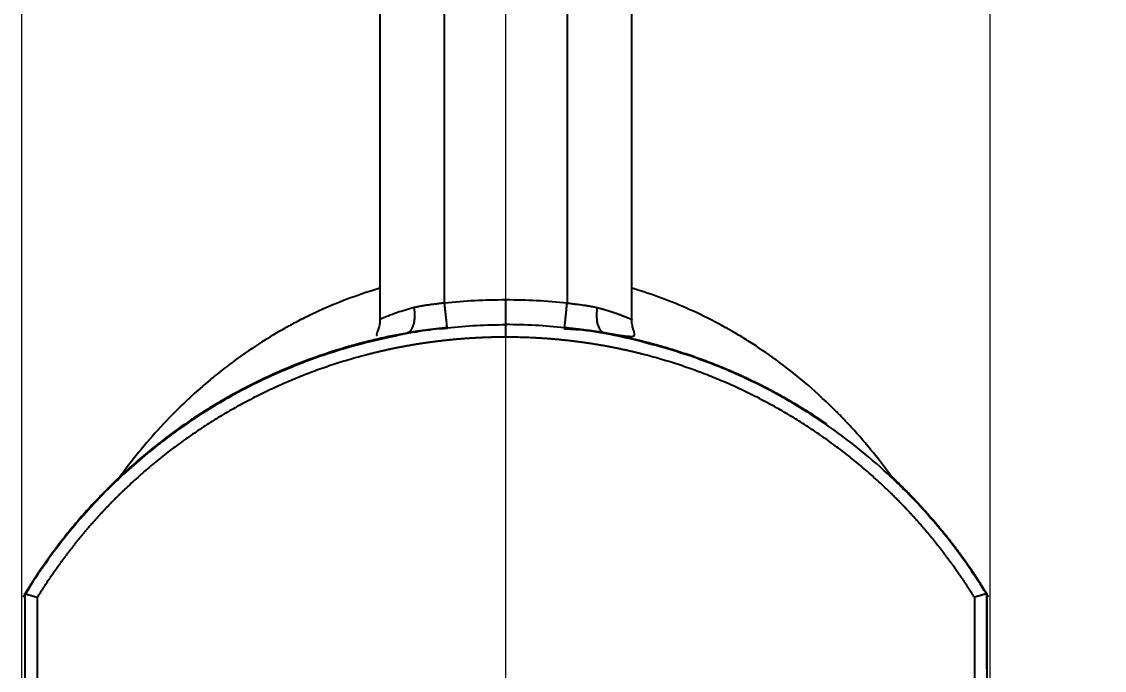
# Model space of a CAD drawing. Header units: inches. Extents: x 6245 to 6839, y 405 to 1245.
# Drawn here: x 6717.4 to 6767.8, y 708.2 to 738.3 of the extents above; entities that cross this region are included whole.
import ezdxf

# ---------------------------------------------------------------- set-up
doc = ezdxf.new("R2010")
doc.units = ezdxf.units.IN
doc.header["$LTSCALE"] = 4.84
doc.header["$MEASUREMENT"] = 0
doc.header["$PDMODE"] = 3
doc.header["$PDSIZE"] = 0.3125
doc.linetypes.add('CENTERX2', pattern=[20.32, 12.7, -2.54, 2.54, -2.54])
doc.layers.get('0').update_dxf_attribs({"linetype": 'CONTINUOUS', "lineweight": 13})
doc.layers.get('Defpoints').update_dxf_attribs({"color": 3, "linetype": 'CONTINUOUS'})
doc.layers.add('CENTER', color=1, linetype='CENTERX2', lineweight=15)
doc.styles.get("Standard").update_dxf_attribs({"font": 'arial.ttf', "width": 0.8})
doc.dimstyles.new('사본(2) DIMSTYLE_1', dxfattribs={"dimtxt": 7, "dimasz": 7, "dimexe": 1, "dimexo": 1, "dimgap": 3, "dimtad": 1, "dimtih": 1, "dimtoh": 1, "dimdec": 1, "dimdsep": 46, "dimtxsty": 'Standard', "dimcen": 0, "dimclrd": 3, "dimclre": 3, "dimclrt": 4, "dimadec": 1, "dimazin": 0, "dimtp": 0.3, "dimtm": 0.3, "dimtfac": 1, "dimtdec": 1, "dimtofl": 0, "dimtmove": 0, "dimatfit": 3, "dimfxl": 1, "dimtolj": 1, "dimtzin": 0, "dimarcsym": 0})

# ---------------------------------------------------------------- blocks, each defined once
blk = doc.blocks.new('*D25')
at = {"color": 3, "lineweight": -2, "transparency": 16777216}
for p, q in [((6746.292, 794.241), (6792.573, 794.241)), ((6791.573, 787.241), (6791.573, 726.079)), ((6791.573, 651.769), (6791.573, 712.931)), ((6766.792, 644.769), (6792.573, 644.769))]:
    blk.add_line(p, q, dxfattribs=at)
at = {"color": 3, "transparency": 16777216}
for points in [[(6790.406, 787.241), (6792.739, 787.241), (6791.573, 794.241)], [(6790.406, 651.769), (6792.739, 651.769), (6791.573, 644.769)]]:
    blk.add_solid(points, dxfattribs=at)
at = {"layer": 'Defpoints', "color": 0, "transparency": 16777216}
for p in [(6745.292, 794.241), (6765.792, 644.769), (6791.573, 644.769)]:
    blk.add_point(p, dxfattribs=at)
at = {"color": 4, "transparency": 16777216, "insert": (6791.573, 719.505), "char_height": 7, "attachment_point": 5}
blk.add_mtext('\\A1;149.5', dxfattribs=at)

msp = doc.modelspace()

# ---------------------------------------------------------------- linework, layer by layer
at = {"lineweight": -3, "extrusion": (-1, -2.22045e-16, 0)}
for p, q in [((6734.092, 793.741), (6734.092, 724.424)), ((6737.092, 725.229), (6737.092, 793.741)), ((6742.792, 793.741), (6742.792, 725.229)), ((6745.792, 724.424), (6745.792, 793.741)), ((6718.171, 691.647), (6718.171, 711.552)), ((6761.713, 711.552), (6761.713, 691.647))]:
    msp.add_line(p, q, dxfattribs=at)
for points in [[(6717.442, 751.269), (6717.442, 702.519), (6717.442, 653.769)], [(6762.442, 677.769), (6762.442, 739.019), (6762.442, 751.269)]]:
    msp.add_open_spline(points, degree=2)
at = {"lineweight": -3}
for points, knots in [([(6734.083, 725.909), (6733.96, 725.872), (6733.837, 725.835), (6733.277, 725.658), (6732.837, 725.504), (6731.958, 725.163), (6731.517, 724.976), (6730.859, 724.668), (6730.53, 724.508), (6730.148, 724.31), (6729.957, 724.207), (6729.862, 724.156), (6729.814, 724.129), (6729.79, 724.116), (6729.778, 724.11), (6729.773, 724.107), (6729.77, 724.105), (6729.768, 724.104), (6729.767, 724.104), (6729.767, 724.103), (6729.767, 724.103), (6729.767, 724.103), (6729.455, 723.931), (6729.11, 723.73), (6728.361, 723.261), (6727.956, 722.992), (6727.314, 722.531), (6727.094, 722.367), (6726.644, 722.018), (6726.414, 721.834), (6725.944, 721.442), (6725.706, 721.235), (6725.342, 720.906), (6725.16, 720.737), (6724.944, 720.532), (6724.836, 720.427), (6724.782, 720.374), (6724.755, 720.348), (6724.742, 720.334), (6724.735, 720.328), (6724.732, 720.324), (6724.73, 720.323), (6724.729, 720.322), (6724.729, 720.321), (6724.728, 720.321), (6724.728, 720.321), (6724.352, 719.95), (6723.988, 719.568), (6723.286, 718.782), (6722.947, 718.377), (6722.417, 717.702), (6722.218, 717.439), (6722.024, 717.17)], [0, 0, 0, 0, 0.028465, 0.028465, 0.129403, 0.129403, 0.230342, 0.230342, 0.280812, 0.306046, 0.318664, 0.324972, 0.328127, 0.329704, 0.330492, 0.330887, 0.331084, 0.331182, 0.331232, 0.331256, 0.331256, 0.331281, 0.331281, 0.43222, 0.43222, 0.533158, 0.533158, 0.583628, 0.583628, 0.634097, 0.634097, 0.684567, 0.684567, 0.709801, 0.722419, 0.728727, 0.731882, 0.733459, 0.734247, 0.734642, 0.734839, 0.734937, 0.734987, 0.735011, 0.735011, 0.735036, 0.735036, 0.835975, 0.835975, 0.936913, 0.936913, 1, 1, 1, 1]), ([(6758.002, 716.969), (6757.762, 717.308), (6757.515, 717.64), (6756.936, 718.376), (6756.601, 718.776), (6756.081, 719.36), (6755.816, 719.647), (6755.5, 719.975), (6755.34, 720.137), (6755.26, 720.218), (6755.22, 720.258), (6755.2, 720.278), (6755.189, 720.288), (6755.184, 720.293), (6755.182, 720.295), (6755.181, 720.296), (6755.18, 720.297), (6755.18, 720.297), (6755.179, 720.298), (6755.179, 720.298), (6754.719, 720.753), (6754.263, 721.168), (6753.367, 721.926), (6752.927, 722.27), (6752.075, 722.892), (6751.662, 723.171), (6751.07, 723.547), (6750.877, 723.665), (6750.595, 723.832), (6750.455, 723.913), (6750.296, 724.003), (6750.217, 724.048), (6750.178, 724.069), (6750.159, 724.08), (6750.149, 724.086), (6750.144, 724.088), (6750.142, 724.09), (6750.141, 724.09), (6750.14, 724.091), (6750.14, 724.091), (6750.14, 724.091), (6749.704, 724.332), (6749.266, 724.555), (6748.387, 724.967), (6747.946, 725.155), (6747.065, 725.498), (6746.625, 725.652), (6746.058, 725.832), (6745.929, 725.871), (6745.801, 725.909)], [0, 0, 0, 0, 0.078068, 0.078068, 0.177264, 0.177264, 0.226862, 0.251662, 0.264061, 0.270261, 0.273361, 0.274911, 0.275686, 0.276073, 0.276267, 0.276364, 0.276412, 0.276436, 0.276436, 0.276461, 0.276461, 0.375657, 0.375657, 0.474854, 0.474854, 0.57405, 0.57405, 0.623648, 0.623648, 0.648448, 0.660847, 0.667047, 0.670147, 0.671697, 0.672472, 0.672859, 0.673053, 0.67315, 0.673198, 0.673198, 0.673247, 0.673247, 0.772443, 0.772443, 0.87164, 0.87164, 0.970836, 0.970836, 1, 1, 1, 1]), ([(6735.688, 725.01), (6735.396, 724.934), (6734.999, 724.814), (6734.586, 724.667), (6734.343, 724.571), (6734.176, 724.497), (6734.105, 724.46), (6734.093, 724.449), (6734.093, 724.446)], [0, 0, 0, 0, 0.306348, 0.459522, 0.612696, 0.76587, 0.919044, 1, 1, 1, 1]), ([(6735.337, 723.829), (6735.399, 723.838), (6735.462, 723.872), (6735.572, 723.997), (6735.62, 724.089), (6735.671, 724.26), (6735.684, 724.322), (6735.704, 724.453), (6735.722, 724.659), (6735.708, 724.875), (6735.688, 725.01)], [0, 0, 0, 0, 0.25, 0.25, 0.5, 0.5, 0.625, 0.625, 0.75, 1, 1, 1, 1]), ([(6737.092, 725.229), (6737.083, 725.228), (6737.064, 725.225), (6737.034, 725.221), (6737, 725.216), (6736.962, 725.211), (6736.92, 725.205), (6736.874, 725.199), (6736.824, 725.192), (6736.771, 725.184), (6736.705, 725.175), (6736.626, 725.165), (6736.536, 725.153), (6736.444, 725.141), (6736.32, 725.125), (6736.196, 725.108), (6736.081, 725.09), (6736.004, 725.076), (6735.94, 725.064), (6735.883, 725.053), (6735.832, 725.043), (6735.788, 725.033), (6735.749, 725.024), (6735.717, 725.017), (6735.697, 725.012), (6735.688, 725.01)], [0, 0, 0, 0, 0.017951, 0.038609, 0.061967, 0.088019, 0.116759, 0.148178, 0.182271, 0.219032, 0.258456, 0.318708, 0.381027, 0.445424, 0.511915, 0.641058, 0.710411, 0.761874, 0.808984, 0.851742, 0.890145, 0.924184, 0.953848, 0.979124, 1, 1, 1, 1]), ([(6737.215, 724.075), (6737.213, 724.09), (6737.211, 724.11), (6737.205, 724.161), (6737.202, 724.192), (6737.195, 724.264), (6737.19, 724.305), (6737.18, 724.396), (6737.175, 724.446), (6737.164, 724.554), (6737.158, 724.611), (6737.145, 724.73), (6737.138, 724.792), (6737.125, 724.917), (6737.118, 724.98), (6737.105, 725.106), (6737.098, 725.168), (6737.092, 725.229)], [0, 0, 0, 0, 0.125, 0.125, 0.25, 0.25, 0.375, 0.375, 0.5, 0.5, 0.625, 0.625, 0.75, 0.75, 0.875, 0.875, 1, 1, 1, 1]), ([(6742.669, 724.075), (6742.671, 724.09), (6742.673, 724.11), (6742.679, 724.161), (6742.682, 724.192), (6742.689, 724.264), (6742.694, 724.305), (6742.704, 724.396), (6742.709, 724.446), (6742.72, 724.554), (6742.726, 724.611), (6742.739, 724.73), (6742.746, 724.792), (6742.759, 724.917), (6742.766, 724.98), (6742.779, 725.106), (6742.786, 725.168), (6742.792, 725.229)], [0, 0, 0, 0, 0.125, 0.125, 0.25, 0.25, 0.375, 0.375, 0.5, 0.5, 0.625, 0.625, 0.75, 0.75, 0.875, 0.875, 1, 1, 1, 1]), ([(6742.792, 725.229), (6742.801, 725.228), (6742.82, 725.225), (6742.848, 725.221), (6742.874, 725.218), (6742.899, 725.214), (6742.923, 725.211), (6742.946, 725.208), (6742.969, 725.205), (6742.989, 725.202), (6743.009, 725.199), (6743.028, 725.196), (6743.046, 725.194), (6743.063, 725.191), (6743.078, 725.189), (6743.093, 725.187), (6743.107, 725.185), (6743.119, 725.184), (6743.13, 725.182), (6743.141, 725.181), (6743.15, 725.179), (6743.158, 725.178), (6743.175, 725.176), (6743.213, 725.171), (6743.285, 725.161), (6743.396, 725.147), (6743.503, 725.133), (6743.595, 725.121), (6743.658, 725.112), (6743.717, 725.103), (6743.773, 725.094), (6743.825, 725.086), (6743.874, 725.077), (6743.92, 725.069), (6743.965, 725.06), (6744.01, 725.051), (6744.056, 725.041), (6744.102, 725.031), (6744.149, 725.021), (6744.18, 725.014), (6744.196, 725.01)], [0, 0, 0, 0, 0.01945, 0.038175, 0.056175, 0.07345, 0.089999, 0.105823, 0.120922, 0.135296, 0.148945, 0.161868, 0.174066, 0.185539, 0.196287, 0.20631, 0.215607, 0.224179, 0.232026, 0.239148, 0.245544, 0.251216, 0.256162, 0.279787, 0.329779, 0.406136, 0.508854, 0.555759, 0.600447, 0.642919, 0.683177, 0.721223, 0.757058, 0.789718, 0.823058, 0.857079, 0.891783, 0.92717, 0.963242, 1, 1, 1, 1]), ([(6744.547, 723.829), (6744.516, 723.833), (6744.484, 723.844), (6744.424, 723.879), (6744.394, 723.903), (6744.339, 723.966), (6744.313, 724.004), (6744.267, 724.094), (6744.247, 724.146), (6744.213, 724.26), (6744.2, 724.322), (6744.18, 724.453), (6744.174, 724.521), (6744.169, 724.661), (6744.17, 724.732), (6744.179, 724.873), (6744.186, 724.943), (6744.196, 725.01)], [0, 0, 0, 0, 0.125, 0.125, 0.25, 0.25, 0.375, 0.375, 0.5, 0.5, 0.625, 0.625, 0.75, 0.75, 0.875, 0.875, 1, 1, 1, 1]), ([(6744.196, 725.01), (6744.204, 725.008), (6744.221, 725.003), (6744.246, 724.997), (6744.271, 724.99), (6744.296, 724.984), (6744.32, 724.977), (6744.345, 724.971), (6744.369, 724.964), (6744.393, 724.958), (6744.417, 724.951), (6744.441, 724.945), (6744.465, 724.938), (6744.488, 724.931), (6744.512, 724.925), (6744.535, 724.918), (6744.558, 724.912), (6744.581, 724.905), (6744.604, 724.898), (6744.626, 724.892), (6744.649, 724.885), (6744.671, 724.878), (6744.693, 724.872), (6744.715, 724.865), (6744.737, 724.858), (6744.759, 724.851), (6744.78, 724.845), (6744.801, 724.838), (6744.822, 724.831), (6744.843, 724.824), (6744.864, 724.818), (6744.884, 724.811), (6744.905, 724.804), (6744.925, 724.797), (6744.945, 724.79), (6744.964, 724.784), (6744.996, 724.772), (6745.039, 724.757), (6745.092, 724.739), (6745.143, 724.72), (6745.193, 724.702), (6745.241, 724.685), (6745.288, 724.668), (6745.332, 724.651), (6745.376, 724.635), (6745.417, 724.619), (6745.456, 724.604), (6745.494, 724.589), (6745.538, 724.57), (6745.587, 724.55), (6745.637, 724.528), (6745.68, 724.509), (6745.715, 724.492), (6745.744, 724.478), (6745.766, 724.466), (6745.781, 724.456), (6745.79, 724.45), (6745.792, 724.447), (6745.792, 724.446)], [0, 0, 0, 0, 0.008869, 0.017738, 0.026608, 0.035479, 0.044351, 0.053223, 0.062096, 0.07097, 0.079845, 0.088721, 0.097597, 0.106474, 0.115352, 0.12423, 0.133109, 0.141989, 0.15087, 0.159752, 0.168634, 0.177517, 0.186401, 0.195286, 0.204171, 0.213057, 0.221944, 0.230832, 0.239721, 0.24861, 0.2575, 0.266391, 0.275283, 0.284175, 0.293068, 0.301962, 0.310857, 0.336073, 0.361342, 0.386666, 0.412045, 0.43748, 0.462972, 0.488522, 0.514131, 0.539798, 0.565526, 0.591315, 0.617166, 0.662882, 0.707889, 0.752198, 0.795816, 0.838757, 0.881029, 0.922646, 0.963619, 1, 1, 1, 1]), ([(6737.233, 724.042), (6737.164, 724.039), (6736.241, 723.988), (6734.608, 723.665), (6732.481, 723.143), (6730.757, 722.557), (6729.372, 721.992), (6728.103, 721.396), (6726.734, 720.661), (6725.122, 719.653), (6723.3, 718.297), (6721.334, 716.524), (6719.318, 714.271), (6718.104, 712.52), (6717.52, 711.551)], [0, 0, 0, 0, 0.008571, 0.114701, 0.205233, 0.280281, 0.340251, 0.390623, 0.454084, 0.532765, 0.626259, 0.735352, 0.860592, 1, 1, 1, 1]), ([(6734.093, 724.455), (6734.093, 724.419), (6734.091, 724.348), (6734.076, 724.237), (6734.053, 724.133), (6734.01, 723.992), (6733.95, 723.844), (6733.926, 723.748), (6733.943, 723.71), (6733.956, 723.698)], [0, 0, 0, 0, 0.070064, 0.139615, 0.213641, 0.296895, 0.505403, 0.789592, 1, 1, 1, 1]), ([(6737.215, 724.074), (6737.198, 724.072), (6737.164, 724.068), (6737.113, 724.063), (6737.062, 724.057), (6737.012, 724.052), (6736.962, 724.046), (6736.912, 724.041), (6736.862, 724.035), (6736.812, 724.029), (6736.763, 724.024), (6736.714, 724.018), (6736.665, 724.013), (6736.616, 724.007), (6736.567, 724.001), (6736.519, 723.996), (6736.471, 723.99), (6736.423, 723.984), (6736.375, 723.978), (6736.328, 723.972), (6736.28, 723.966), (6736.233, 723.96), (6736.186, 723.954), (6736.14, 723.948), (6736.093, 723.942), (6736.047, 723.936), (6736.001, 723.93), (6735.955, 723.924), (6735.91, 723.918), (6735.864, 723.911), (6735.819, 723.905), (6735.774, 723.898), (6735.73, 723.891), (6735.685, 723.885), (6735.641, 723.878), (6735.597, 723.871), (6735.553, 723.864), (6735.51, 723.857), (6735.466, 723.85), (6735.423, 723.842), (6735.38, 723.835), (6735.352, 723.83), (6735.338, 723.827)], [0, 0, 0, 0, 0.026967, 0.053828, 0.080583, 0.107233, 0.133777, 0.160218, 0.186554, 0.212787, 0.238916, 0.264942, 0.290866, 0.316688, 0.342408, 0.368027, 0.393545, 0.418963, 0.444282, 0.469501, 0.494621, 0.519643, 0.544567, 0.569393, 0.594122, 0.618755, 0.643291, 0.667732, 0.692077, 0.716326, 0.740481, 0.764542, 0.788508, 0.812381, 0.836159, 0.859844, 0.883436, 0.906935, 0.930341, 0.953653, 0.976873, 1, 1, 1, 1]), ([(6739.942, 723.638), (6739.942, 723.709), (6739.942, 723.862), (6739.942, 724.077), (6739.942, 724.182), (6739.942, 724.213), (6739.942, 724.219)], [0, 0, 0, 0, 0.302913, 0.605825, 0.908738, 1, 1, 1, 1]), ([(6744.546, 723.827), (6744.532, 723.83), (6744.504, 723.835), (6744.461, 723.842), (6744.418, 723.85), (6744.374, 723.857), (6744.331, 723.864), (6744.287, 723.871), (6744.243, 723.878), (6744.199, 723.885), (6744.154, 723.891), (6744.11, 723.898), (6744.065, 723.905), (6744.02, 723.911), (6743.974, 723.918), (6743.929, 723.924), (6743.883, 723.93), (6743.837, 723.936), (6743.791, 723.942), (6743.744, 723.948), (6743.698, 723.954), (6743.651, 723.96), (6743.604, 723.966), (6743.556, 723.972), (6743.509, 723.978), (6743.461, 723.984), (6743.413, 723.99), (6743.365, 723.996), (6743.317, 724.001), (6743.268, 724.007), (6743.219, 724.013), (6743.17, 724.018), (6743.121, 724.024), (6743.072, 724.029), (6743.022, 724.035), (6742.972, 724.041), (6742.922, 724.046), (6742.872, 724.052), (6742.822, 724.057), (6742.771, 724.063), (6742.72, 724.068), (6742.686, 724.072), (6742.669, 724.074)], [0, 0, 0, 0, 0.023127, 0.046347, 0.06966, 0.093066, 0.116565, 0.140157, 0.163843, 0.187622, 0.211494, 0.235461, 0.259521, 0.283676, 0.307926, 0.332271, 0.356712, 0.381248, 0.405881, 0.43061, 0.455436, 0.48036, 0.505382, 0.530502, 0.555721, 0.58104, 0.606458, 0.631976, 0.657595, 0.683315, 0.709137, 0.73506, 0.761086, 0.787215, 0.813448, 0.839784, 0.866224, 0.892769, 0.919418, 0.946173, 0.973033, 1, 1, 1, 1]), ([(6762.364, 711.551), (6761.861, 712.386), (6760.834, 713.895), (6759.175, 715.852), (6757.609, 717.392), (6756.216, 718.568), (6755.015, 719.458), (6753.848, 720.232), (6752.511, 721.021), (6750.811, 721.876), (6748.707, 722.735), (6746.173, 723.476), (6744.158, 723.925), (6742.987, 723.999), (6742.822, 724.007)], [0, 0, 0, 0, 0.121253, 0.228218, 0.319696, 0.395339, 0.455701, 0.506345, 0.570198, 0.649529, 0.743797, 0.853503, 0.979362, 1, 1, 1, 1]), ([(6744.399, 723.872), (6744.677, 723.824), (6745.127, 723.751), (6745.599, 723.675), (6745.849, 723.665), (6745.937, 723.719), (6745.924, 723.834), (6745.866, 723.999), (6745.816, 724.182), (6745.794, 724.339), (6745.791, 724.416), (6745.791, 724.455)], [0, 0, 0, 0, 0.221729, 0.411898, 0.571636, 0.701862, 0.8045, 0.884003, 0.946486, 0.973878, 1, 1, 1, 1]), ([(6735.338, 723.827), (6734.881, 723.746), (6734.2, 723.607), (6733.527, 723.441), (6733.08, 723.325), (6731.968, 723.02), (6730.881, 722.644), (6729.601, 722.125), (6729.179, 721.94), (6728.342, 721.547), (6727.927, 721.339), (6727.109, 720.899), (6726.706, 720.669), (6726.112, 720.307), (6725.916, 720.184), (6725.527, 719.934), (6725.335, 719.806), (6724.765, 719.416), (6724.392, 719.146), (6723.663, 718.587), (6723.305, 718.298), (6722.606, 717.701), (6722.264, 717.393), (6721.762, 716.916), (6721.596, 716.755), (6721.269, 716.428), (6721.107, 716.261), (6720.628, 715.756), (6720.317, 715.41), (6719.866, 714.88), (6719.718, 714.702), (6719.427, 714.341), (6719.285, 714.159), (6718.865, 713.609), (6718.596, 713.235), (6718.079, 712.476), (6717.83, 712.09), (6717.592, 711.7)], [0, 0, 0, 0, 0.0625, 0.09375, 0.09375, 0.125, 0.25, 0.25, 0.3125, 0.3125, 0.375, 0.375, 0.4375, 0.4375, 0.46875, 0.46875, 0.5, 0.5, 0.5625, 0.5625, 0.625, 0.625, 0.6875, 0.6875, 0.71875, 0.71875, 0.75, 0.75, 0.8125, 0.8125, 0.84375, 0.84375, 0.875, 0.875, 0.9375, 0.9375, 1, 1, 1, 1]), ([(6739.942, 723.638), (6739.916, 723.638), (6739.864, 723.638), (6739.787, 723.637), (6739.709, 723.637), (6739.631, 723.636), (6739.554, 723.635), (6739.476, 723.633), (6739.399, 723.632), (6739.321, 723.63), (6739.244, 723.628), (6739.167, 723.626), (6739.089, 723.623), (6739.012, 723.62), (6738.935, 723.618), (6738.858, 723.614), (6738.781, 723.611), (6738.704, 723.607), (6738.626, 723.604), (6738.549, 723.6), (6738.473, 723.595), (6738.396, 723.591), (6738.319, 723.586), (6738.242, 723.581), (6738.165, 723.576), (6738.088, 723.571), (6738.012, 723.565), (6737.935, 723.559), (6737.858, 723.553), (6737.782, 723.547), (6737.705, 723.54), (6737.629, 723.534), (6737.552, 723.527), (6737.476, 723.52), (6737.399, 723.512), (6737.323, 723.505), (6737.247, 723.497), (6737.171, 723.489), (6737.094, 723.48), (6737.018, 723.472), (6736.942, 723.463), (6736.866, 723.454), (6736.79, 723.445), (6736.714, 723.436), (6736.638, 723.426), (6736.562, 723.416), (6736.486, 723.406), (6736.41, 723.396), (6736.335, 723.385), (6736.259, 723.374), (6736.183, 723.363), (6736.108, 723.352), (6736.032, 723.341), (6735.956, 723.329), (6735.881, 723.317), (6735.805, 723.305), (6735.73, 723.293), (6735.655, 723.28), (6735.579, 723.267), (6735.504, 723.254), (6735.429, 723.241), (6735.353, 723.228), (6735.278, 723.214), (6735.203, 723.2), (6735.128, 723.186), (6735.053, 723.172), (6734.978, 723.157), (6734.903, 723.142), (6734.828, 723.127), (6734.753, 723.112), (6734.678, 723.096), (6734.603, 723.081), (6734.529, 723.065), (6734.454, 723.049), (6734.379, 723.032), (6734.305, 723.016), (6734.23, 722.999), (6734.155, 722.982), (6734.081, 722.965), (6734.006, 722.947), (6733.932, 722.929), (6733.858, 722.911), (6733.783, 722.893), (6733.709, 722.875), (6733.635, 722.856), (6733.56, 722.837), (6733.249, 722.757), (6732.702, 722.606), (6731.926, 722.366), (6731.158, 722.101), (6730.398, 721.811), (6729.647, 721.498), (6728.906, 721.16), (6728.176, 720.798), (6727.456, 720.414), (6726.75, 720.007), (6726.058, 719.578), (6725.38, 719.128), (6724.719, 718.657), (6724.073, 718.166), (6723.445, 717.656), (6722.833, 717.125), (6722.397, 716.722), (6722.125, 716.46), (6722.009, 716.347), (6721.894, 716.234), (6721.779, 716.12), (6721.665, 716.005), (6721.552, 715.889), (6721.44, 715.773), (6721.329, 715.656), (6721.218, 715.538), (6721.109, 715.42), (6720.999, 715.301), (6720.891, 715.182), (6720.784, 715.061), (6720.677, 714.94), (6720.571, 714.818), (6720.466, 714.696), (6720.361, 714.573), (6720.258, 714.449), (6720.155, 714.325), (6720.052, 714.199), (6719.951, 714.074), (6719.85, 713.947), (6719.751, 713.82), (6719.652, 713.692), (6719.553, 713.563), (6719.456, 713.434), (6719.359, 713.304), (6719.263, 713.173), (6719.168, 713.042), (6719.073, 712.91), (6718.979, 712.777), (6718.887, 712.644), (6718.794, 712.51), (6718.703, 712.375), (6718.612, 712.24), (6718.523, 712.104), (6718.433, 711.967), (6718.345, 711.829), (6718.257, 711.691), (6718.2, 711.599), (6718.171, 711.552)], [0, 0, 0, 0, 0.002988, 0.005974, 0.008959, 0.011943, 0.014925, 0.017905, 0.020884, 0.023861, 0.026837, 0.029812, 0.032785, 0.035757, 0.038728, 0.041697, 0.044666, 0.047633, 0.050598, 0.053563, 0.056526, 0.059488, 0.06245, 0.06541, 0.068369, 0.071327, 0.074284, 0.07724, 0.080195, 0.083149, 0.086102, 0.089054, 0.092006, 0.094957, 0.097907, 0.100856, 0.103804, 0.106752, 0.109699, 0.112645, 0.115591, 0.118536, 0.12148, 0.124424, 0.127368, 0.130311, 0.133253, 0.136195, 0.139137, 0.142078, 0.145019, 0.147959, 0.150899, 0.153839, 0.156778, 0.159718, 0.162657, 0.165595, 0.168534, 0.171473, 0.174411, 0.177349, 0.180288, 0.183226, 0.186164, 0.189102, 0.192041, 0.194979, 0.197917, 0.200856, 0.203795, 0.206734, 0.209673, 0.212612, 0.215552, 0.218491, 0.221432, 0.224372, 0.227313, 0.230254, 0.233196, 0.236138, 0.23908, 0.242023, 0.244967, 0.247911, 0.250855, 0.282114, 0.313336, 0.344554, 0.375797, 0.407096, 0.438393, 0.469719, 0.501106, 0.532477, 0.563774, 0.595031, 0.626277, 0.657419, 0.688533, 0.719652, 0.750806, 0.75703, 0.763252, 0.769471, 0.775688, 0.781902, 0.788115, 0.794326, 0.800535, 0.806744, 0.812951, 0.819158, 0.825364, 0.83157, 0.837777, 0.843983, 0.850191, 0.856399, 0.862608, 0.868819, 0.875031, 0.881245, 0.887461, 0.89368, 0.899901, 0.906125, 0.912352, 0.918583, 0.924817, 0.931055, 0.937297, 0.943544, 0.949795, 0.956051, 0.962312, 0.968579, 0.974851, 0.981129, 0.987413, 0.993703, 1, 1, 1, 1]), ([(6761.713, 711.552), (6761.699, 711.574), (6761.672, 711.618), (6761.631, 711.683), (6761.59, 711.748), (6761.549, 711.813), (6761.508, 711.878), (6761.466, 711.942), (6761.424, 712.007), (6761.382, 712.071), (6761.34, 712.136), (6761.298, 712.2), (6761.256, 712.264), (6761.213, 712.327), (6761.17, 712.391), (6761.127, 712.454), (6761.084, 712.518), (6761.041, 712.581), (6760.997, 712.644), (6760.954, 712.707), (6760.91, 712.769), (6760.866, 712.832), (6760.822, 712.894), (6760.778, 712.957), (6760.733, 713.019), (6760.688, 713.081), (6760.644, 713.142), (6760.599, 713.204), (6760.553, 713.266), (6760.508, 713.327), (6760.463, 713.388), (6760.417, 713.449), (6760.371, 713.51), (6760.325, 713.571), (6760.279, 713.631), (6760.232, 713.692), (6760.186, 713.752), (6760.139, 713.812), (6760.092, 713.872), (6760.045, 713.932), (6759.998, 713.992), (6759.951, 714.051), (6759.903, 714.11), (6759.855, 714.17), (6759.808, 714.229), (6759.76, 714.288), (6759.711, 714.346), (6759.663, 714.405), (6759.614, 714.463), (6759.566, 714.522), (6759.517, 714.58), (6759.468, 714.638), (6759.418, 714.696), (6759.369, 714.753), (6759.319, 714.811), (6759.27, 714.868), (6759.22, 714.926), (6759.17, 714.983), (6759.119, 715.04), (6759.069, 715.096), (6759.018, 715.153), (6758.967, 715.21), (6758.916, 715.266), (6758.865, 715.322), (6758.814, 715.378), (6758.763, 715.434), (6758.711, 715.49), (6758.659, 715.545), (6758.607, 715.601), (6758.555, 715.656), (6758.503, 715.711), (6758.45, 715.766), (6758.398, 715.821), (6758.345, 715.875), (6758.292, 715.93), (6758.239, 715.984), (6758.185, 716.039), (6758.132, 716.093), (6758.078, 716.146), (6758.024, 716.2), (6757.97, 716.254), (6757.916, 716.307), (6757.862, 716.361), (6757.807, 716.414), (6757.752, 716.467), (6757.697, 716.52), (6757.466, 716.741), (6757.051, 717.125), (6756.439, 717.655), (6755.811, 718.166), (6755.165, 718.657), (6754.504, 719.128), (6753.827, 719.578), (6753.134, 720.006), (6752.428, 720.414), (6751.708, 720.798), (6750.978, 721.16), (6750.237, 721.498), (6749.486, 721.811), (6748.726, 722.101), (6747.959, 722.366), (6747.183, 722.606), (6746.608, 722.765), (6746.24, 722.859), (6746.082, 722.898), (6745.924, 722.936), (6745.766, 722.973), (6745.607, 723.01), (6745.449, 723.045), (6745.29, 723.079), (6745.131, 723.112), (6744.972, 723.144), (6744.812, 723.175), (6744.653, 723.205), (6744.493, 723.235), (6744.333, 723.263), (6744.173, 723.29), (6744.013, 723.316), (6743.852, 723.341), (6743.691, 723.365), (6743.531, 723.388), (6743.369, 723.41), (6743.208, 723.431), (6743.047, 723.451), (6742.885, 723.47), (6742.723, 723.488), (6742.561, 723.505), (6742.399, 723.521), (6742.236, 723.536), (6742.074, 723.549), (6741.911, 723.562), (6741.748, 723.574), (6741.585, 723.585), (6741.421, 723.595), (6741.258, 723.604), (6741.094, 723.612), (6740.93, 723.618), (6740.766, 723.624), (6740.601, 723.629), (6740.437, 723.633), (6740.272, 723.635), (6740.107, 723.637), (6739.997, 723.638), (6739.942, 723.638)], [0, 0, 0, 0, 0.002964, 0.005926, 0.008887, 0.011846, 0.014804, 0.017761, 0.020716, 0.02367, 0.026623, 0.029574, 0.032524, 0.035473, 0.038421, 0.041367, 0.044313, 0.047257, 0.0502, 0.053142, 0.056083, 0.059023, 0.061963, 0.064901, 0.067838, 0.070774, 0.073709, 0.076644, 0.079578, 0.08251, 0.085442, 0.088374, 0.091304, 0.094234, 0.097163, 0.100092, 0.10302, 0.105947, 0.108874, 0.1118, 0.114726, 0.117651, 0.120575, 0.1235, 0.126424, 0.129347, 0.13227, 0.135193, 0.138115, 0.141037, 0.143959, 0.146881, 0.149802, 0.152723, 0.155645, 0.158566, 0.161486, 0.164407, 0.167328, 0.170249, 0.173169, 0.17609, 0.179011, 0.181932, 0.184853, 0.187774, 0.190695, 0.193617, 0.196538, 0.19946, 0.202382, 0.205305, 0.208228, 0.211151, 0.214074, 0.216998, 0.219922, 0.222847, 0.225772, 0.228698, 0.231624, 0.234551, 0.237479, 0.240407, 0.243335, 0.246265, 0.249195, 0.280337, 0.311452, 0.34257, 0.373723, 0.404959, 0.436212, 0.467513, 0.498895, 0.530271, 0.561594, 0.592894, 0.624203, 0.655437, 0.686651, 0.717876, 0.749145, 0.755401, 0.761654, 0.767906, 0.774156, 0.780403, 0.78665, 0.792895, 0.79914, 0.805384, 0.811627, 0.817871, 0.824114, 0.830358, 0.836603, 0.842848, 0.849095, 0.855343, 0.861592, 0.867844, 0.874097, 0.880353, 0.886612, 0.892873, 0.899138, 0.905406, 0.911678, 0.917953, 0.924233, 0.930517, 0.936805, 0.943099, 0.949398, 0.955702, 0.962011, 0.968327, 0.974648, 0.980976, 0.98731, 0.993652, 1, 1, 1, 1]), ([(6746.61, 723.319), (6746.609, 723.319), (6746.588, 723.327), (6746.539, 723.345), (6746.44, 723.377), (6746.315, 723.415), (6746.166, 723.459), (6745.994, 723.506), (6745.799, 723.557), (6745.64, 723.596), (6745.534, 723.621), (6745.491, 723.632), (6745.446, 723.642), (6745.401, 723.652), (6745.356, 723.663), (6745.31, 723.673), (6745.263, 723.683), (6745.216, 723.694), (6745.168, 723.704), (6745.12, 723.715), (6745.07, 723.725), (6745.021, 723.735), (6744.971, 723.746), (6744.92, 723.756), (6744.868, 723.767), (6744.816, 723.777), (6744.763, 723.787), (6744.71, 723.798), (6744.656, 723.808), (6744.602, 723.818), (6744.565, 723.825), (6744.547, 723.829)], [0, 0, 0, 0, 0.006109, 0.098051, 0.189819, 0.282017, 0.373271, 0.463888, 0.554459, 0.645572, 0.662648, 0.679679, 0.696669, 0.713621, 0.730539, 0.747428, 0.764291, 0.781133, 0.797958, 0.814769, 0.831571, 0.848367, 0.865163, 0.881963, 0.898769, 0.915588, 0.932422, 0.949276, 0.966154, 0.983061, 1, 1, 1, 1]), ([(6744.547, 723.829), (6744.573, 723.824), (6744.627, 723.814), (6744.707, 723.8), (6744.788, 723.785), (6744.869, 723.769), (6744.95, 723.754), (6745.031, 723.738), (6745.113, 723.721), (6745.195, 723.705), (6745.277, 723.688), (6745.36, 723.671), (6745.442, 723.653), (6745.525, 723.635), (6745.609, 723.617), (6745.692, 723.598), (6745.776, 723.579), (6745.86, 723.56), (6745.944, 723.541), (6746.028, 723.521), (6746.113, 723.5), (6746.198, 723.48), (6746.283, 723.459), (6746.369, 723.437), (6746.454, 723.416), (6746.54, 723.394), (6746.627, 723.371), (6746.713, 723.348), (6746.8, 723.325), (6746.886, 723.301), (6746.973, 723.277), (6747.061, 723.253), (6747.148, 723.228), (6747.236, 723.203), (6747.324, 723.178), (6747.412, 723.152), (6747.501, 723.126), (6747.589, 723.099), (6747.678, 723.072), (6747.767, 723.044), (6747.856, 723.016), (6747.946, 722.988), (6748.036, 722.959), (6748.125, 722.93), (6748.216, 722.9), (6748.306, 722.87), (6748.396, 722.84), (6748.487, 722.809), (6748.578, 722.778), (6748.669, 722.746), (6748.76, 722.714), (6748.851, 722.681), (6748.943, 722.648), (6749.035, 722.615), (6749.127, 722.581), (6749.219, 722.546), (6749.311, 722.511), (6749.404, 722.476), (6749.496, 722.44), (6749.589, 722.404), (6749.682, 722.367), (6749.775, 722.33), (6749.868, 722.292), (6749.962, 722.254), (6750.055, 722.215), (6750.149, 722.176), (6750.243, 722.136), (6750.337, 722.096), (6750.431, 722.056), (6750.525, 722.015), (6750.619, 721.973), (6750.714, 721.931), (6750.809, 721.888), (6750.903, 721.845), (6750.998, 721.801), (6751.093, 721.757), (6751.188, 721.712), (6751.284, 721.667), (6751.379, 721.621), (6751.474, 721.575), (6751.57, 721.528), (6751.665, 721.481), (6751.761, 721.433), (6751.857, 721.385), (6751.953, 721.336), (6752.049, 721.286), (6752.145, 721.236), (6752.241, 721.185), (6752.337, 721.134), (6752.433, 721.083), (6752.53, 721.03), (6752.626, 720.977), (6752.723, 720.924), (6752.819, 720.87), (6752.916, 720.815), (6753.012, 720.76), (6753.109, 720.704), (6753.206, 720.648), (6753.302, 720.591), (6753.399, 720.533), (6753.496, 720.475), (6753.592, 720.416), (6753.689, 720.357), (6753.786, 720.297), (6753.883, 720.237), (6753.98, 720.176), (6754.077, 720.114), (6754.173, 720.052), (6754.306, 719.965), (6754.475, 719.854), (6754.665, 719.726), (6754.786, 719.643), (6754.84, 719.605)], [0, 0, 0, 0, 0.007256, 0.01454, 0.021853, 0.029195, 0.036565, 0.043963, 0.05139, 0.058846, 0.06633, 0.073843, 0.081384, 0.088953, 0.096552, 0.104178, 0.111834, 0.119517, 0.12723, 0.13497, 0.14274, 0.150538, 0.158364, 0.166219, 0.174103, 0.182015, 0.189956, 0.197925, 0.205923, 0.21395, 0.222005, 0.230088, 0.238201, 0.246341, 0.254511, 0.262709, 0.270935, 0.27919, 0.287474, 0.295786, 0.304127, 0.312497, 0.320895, 0.329322, 0.337777, 0.346261, 0.354774, 0.363315, 0.371885, 0.380483, 0.389111, 0.397766, 0.406451, 0.415164, 0.423905, 0.432676, 0.441475, 0.450302, 0.459159, 0.468044, 0.476957, 0.4859, 0.494871, 0.503871, 0.512899, 0.521956, 0.531042, 0.540156, 0.5493, 0.558472, 0.567672, 0.576902, 0.58616, 0.595447, 0.604762, 0.614107, 0.62348, 0.632882, 0.642313, 0.651772, 0.661261, 0.670778, 0.680324, 0.689899, 0.699503, 0.709136, 0.718797, 0.728488, 0.738207, 0.747955, 0.757733, 0.767539, 0.777374, 0.787238, 0.797132, 0.807054, 0.817005, 0.826986, 0.836995, 0.847034, 0.857102, 0.867199, 0.877325, 0.88748, 0.897665, 0.907878, 0.918121, 0.928393, 0.938695, 0.960584, 0.982333, 1, 1, 1, 1]), ([(6757.693, 717.321), (6757.705, 717.309), (6757.77, 717.249), (6757.887, 717.14), (6758.042, 716.993), (6758.195, 716.846), (6758.346, 716.698), (6758.494, 716.55), (6758.64, 716.402), (6758.784, 716.255), (6758.925, 716.107), (6759.064, 715.959), (6759.201, 715.811), (6759.336, 715.664), (6759.469, 715.517), (6759.599, 715.369), (6759.727, 715.222), (6759.854, 715.076), (6759.978, 714.929), (6760.099, 714.783), (6760.219, 714.637), (6760.337, 714.492), (6760.453, 714.347), (6760.567, 714.202), (6760.678, 714.058), (6760.788, 713.914), (6760.896, 713.771), (6761.002, 713.629), (6761.106, 713.487), (6761.208, 713.345), (6761.308, 713.204), (6761.406, 713.064), (6761.503, 712.924), (6761.598, 712.785), (6761.691, 712.647), (6761.782, 712.51), (6761.871, 712.373), (6761.959, 712.237), (6762.045, 712.102), (6762.129, 711.967), (6762.211, 711.834), (6762.266, 711.745), (6762.292, 711.7)], [0, 0, 0, 0, 0.006819, 0.036407, 0.065778, 0.094934, 0.123873, 0.152595, 0.181101, 0.20939, 0.237463, 0.265319, 0.292958, 0.32038, 0.347586, 0.374574, 0.401346, 0.427901, 0.454238, 0.480358, 0.506261, 0.531947, 0.557416, 0.582667, 0.607701, 0.632518, 0.657117, 0.681498, 0.705663, 0.729609, 0.753339, 0.77685, 0.800144, 0.823221, 0.84608, 0.868722, 0.891145, 0.913352, 0.93534, 0.957111, 0.978664, 1, 1, 1, 1]), ([(6717.592, 711.7), (6717.59, 711.058), (6717.589, 710.44), (6717.587, 709.552), (6717.587, 709.263), (6717.585, 708.698), (6717.585, 708.423), (6717.584, 708.155)], [0, 0, 0, 0, 0.5, 0.5, 0.75, 0.75, 1, 1, 1, 1]), ([(6717.592, 711.721), (6717.592, 711.721), (6717.592, 711.721), (6717.593, 711.721), (6717.593, 711.721), (6717.594, 711.72), (6717.595, 711.72), (6717.597, 711.719), (6717.598, 711.719), (6717.6, 711.718), (6717.602, 711.718), (6717.605, 711.717), (6717.608, 711.716), (6717.611, 711.715), (6717.614, 711.714), (6717.618, 711.713), (6717.622, 711.711), (6717.626, 711.71), (6717.63, 711.709), (6717.635, 711.707), (6717.64, 711.706), (6717.645, 711.704), (6717.651, 711.702), (6717.657, 711.701), (6717.663, 711.699), (6717.669, 711.697), (6717.676, 711.695), (6717.683, 711.693), (6717.69, 711.69), (6717.697, 711.688), (6717.705, 711.686), (6717.713, 711.684), (6717.721, 711.681), (6717.73, 711.679), (6717.739, 711.676), (6717.747, 711.673), (6717.757, 711.671), (6717.767, 711.668), (6717.778, 711.665), (6717.79, 711.661), (6717.802, 711.658), (6717.815, 711.654), (6717.829, 711.65), (6717.844, 711.646), (6717.859, 711.641), (6717.876, 711.636), (6717.893, 711.631), (6717.91, 711.626), (6717.929, 711.621), (6717.948, 711.615), (6717.968, 711.609), (6717.988, 711.603), (6718.009, 711.597), (6718.031, 711.591), (6718.053, 711.584), (6718.076, 711.578), (6718.099, 711.571), (6718.123, 711.565), (6718.147, 711.559), (6718.163, 711.554), (6718.171, 711.552)], [0, 0, 0, 0, 0.012772, 0.025629, 0.03857, 0.051593, 0.064699, 0.077886, 0.091156, 0.104507, 0.117941, 0.131459, 0.145061, 0.158746, 0.172509, 0.186348, 0.200257, 0.214233, 0.228272, 0.242369, 0.256521, 0.270724, 0.284974, 0.299267, 0.3136, 0.327969, 0.342371, 0.356803, 0.371262, 0.385745, 0.40025, 0.414775, 0.429318, 0.443878, 0.458452, 0.47304, 0.487639, 0.503597, 0.520249, 0.537587, 0.555603, 0.574286, 0.593623, 0.613597, 0.634191, 0.655382, 0.677147, 0.699457, 0.722282, 0.745588, 0.769356, 0.793569, 0.818206, 0.843246, 0.868659, 0.894414, 0.920472, 0.946791, 0.973319, 1, 1, 1, 1]), ([(6762.292, 711.722), (6762.292, 711.721), (6762.292, 711.721), (6762.292, 711.721), (6762.291, 711.721), (6762.29, 711.72), (6762.289, 711.72), (6762.288, 711.719), (6762.286, 711.719), (6762.284, 711.718), (6762.282, 711.717), (6762.28, 711.717), (6762.277, 711.716), (6762.274, 711.715), (6762.27, 711.714), (6762.267, 711.712), (6762.263, 711.711), (6762.259, 711.71), (6762.255, 711.709), (6762.25, 711.707), (6762.245, 711.706), (6762.24, 711.704), (6762.234, 711.702), (6762.228, 711.701), (6762.222, 711.699), (6762.216, 711.697), (6762.209, 711.695), (6762.202, 711.693), (6762.195, 711.691), (6762.188, 711.689), (6762.18, 711.686), (6762.172, 711.684), (6762.164, 711.682), (6762.155, 711.679), (6762.146, 711.677), (6762.137, 711.674), (6762.118, 711.668), (6762.087, 711.659), (6762.041, 711.646), (6761.992, 711.632), (6761.951, 711.62), (6761.919, 711.611), (6761.897, 711.604), (6761.875, 711.598), (6761.852, 711.592), (6761.829, 711.585), (6761.806, 711.579), (6761.783, 711.572), (6761.76, 711.565), (6761.737, 711.559), (6761.721, 711.554), (6761.713, 711.552)], [0, 0, 0, 0, 0.013002, 0.026054, 0.039157, 0.052311, 0.065518, 0.078777, 0.092088, 0.105453, 0.118872, 0.132344, 0.145872, 0.159454, 0.173092, 0.186785, 0.200535, 0.214342, 0.228206, 0.242127, 0.256106, 0.270143, 0.284239, 0.298395, 0.312609, 0.326883, 0.341218, 0.355613, 0.370069, 0.384586, 0.399165, 0.413806, 0.428509, 0.443274, 0.458103, 0.472994, 0.48795, 0.550223, 0.613074, 0.67652, 0.740579, 0.766472, 0.792376, 0.81829, 0.844216, 0.870152, 0.896099, 0.922058, 0.948027, 0.974008, 1, 1, 1, 1]), ([(6762.3, 708.155), (6762.299, 708.423), (6762.299, 708.698), (6762.297, 709.263), (6762.297, 709.552), (6762.295, 710.44), (6762.294, 711.058), (6762.292, 711.7)], [0, 0, 0, 0, 0.25, 0.25, 0.5, 0.5, 1, 1, 1, 1])]:
    msp.add_open_spline(points, degree=3, knots=knots, dxfattribs=at)
for points, degree in [([(6737.092, 725.229), (6738.037, 725.33), (6738.99, 725.381), (6739.942, 725.381)], 3), ([(6739.942, 725.381), (6740.894, 725.381), (6741.847, 725.33), (6742.792, 725.229)], 3), ([(6737.215, 724.075), (6738.119, 724.17), (6739.032, 724.219), (6739.942, 724.219)], 3), ([(6742.669, 724.074), (6741.759, 724.17), (6740.846, 724.218), (6739.942, 724.219)], 3), ([(6742.822, 724.007), (6742.638, 724.019)], 1), ([(6717.592, 711.722), (6717.591, 704.973), (6717.591, 698.225), (6717.591, 691.477)], 3), ([(6717.592, 711.7), (6717.592, 711.707), (6717.592, 711.717), (6717.592, 711.721), (6717.592, 711.721)], 3), ([(6762.292, 711.722), (6762.293, 704.971), (6762.293, 698.222), (6762.293, 691.477)], 3), ([(6762.292, 711.7), (6762.292, 711.707), (6762.292, 711.717), (6762.292, 711.721), (6762.292, 711.721)], 3)]:
    msp.add_open_spline(points, degree=degree, dxfattribs=at)
msp.add_rational_spline([(6739.942, 724.219), (6739.942, 724.361), (6739.942, 724.811), (6739.942, 725.381)], [1.00001310391, 0.860378772217, 0.860375242146, 1.0000025137], degree=3, dxfattribs=at)
at = {"layer": 'CENTER'}
msp.add_line((6739.942, 490.457), (6739.942, 941.151), dxfattribs=at)

# ---------------------------------------------------------------- dimensions: what is measured, and where the dimension line sits
at = {"color": 6}
dim = msp.add_linear_dim(base=(6791.573, 644.769), p1=(6745.292, 794.241), p2=(6765.792, 644.769), angle=90, dimstyle='사본(2) DIMSTYLE_1', dxfattribs=at)
dim.commit()
dim.dimension.update_dxf_attribs({"geometry": '*D25', "text_midpoint": (6791.573, 719.505)})

doc.saveas('drawing.dxf')
